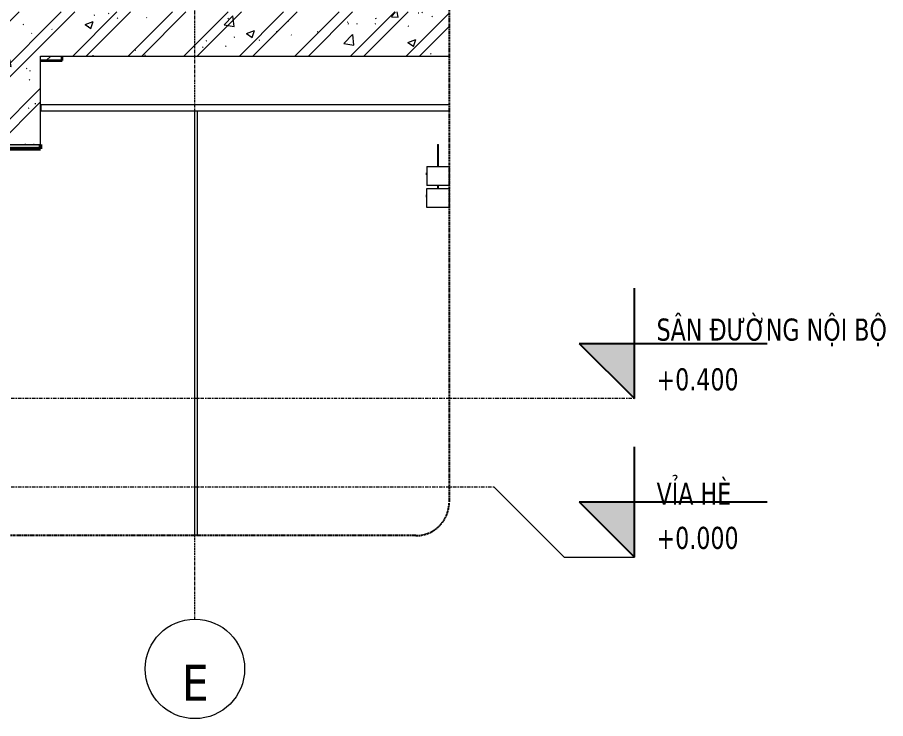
# Model space of a CAD drawing. Header units: millimetres. Extents: x 74302 to 149682, y -1785 to 49068.
# Drawn here: x 97410 to 101339, y -1048 to 2125 of the extents above; entities that cross this region are included whole.
import ezdxf

# ---------------------------------------------------------------- set-up
doc = ezdxf.new("R2010")
doc.units = ezdxf.units.MM
for name, pattern in [('Centre', [31.75, 6.35, -4.7625, 15.875, -4.7625]), ('Grid Line', [22.225, 12.7, -3.175, 3.175, -3.175]), ('Hidden', [7.14375, 4.7625, -2.38125])]:
    doc.linetypes.add(name, pattern=pattern)
for name, color, linetype, lineweight in [('0-2', 10, 'Continuous', 5), ('A-DETL-GENF', 92, 'Continuous', 18), ('A-DETL-GENF-3', 92, 'Hidden', 25), ('A-DETL-GENF-4', 9, 'Continuous', 18), ('A-DETL-THIN', 151, 'Continuous', 18), ('A-FLOR-FNSH-1', 250, 'Continuous', 35), ('A-FLOR-LEVL', 51, 'Continuous', 9), ('A-FLOR-LEVL-1', 51, 'Continuous', 25), ('A-FLOR-LEVL-2', 51, 'Centre', 9), ('A-FLOR-PATT-1', 253, 'Continuous', 18), ('A-WALL', 113, 'Continuous', 18), ('E-LITE-EQPM', 33, 'Continuous', 18), ('S-BEAM-1', 71, 'Continuous', 5), ('S-BEAM-2', 7, 'Continuous', 18), ('S-BEAM-3', 10, 'Continuous', 50), ('S-GRID-1', 1, 'Grid Line', 9), ('S-GRID-IDEN', 1, 'Continuous', 9)]:
    doc.layers.add(name, color=color, linetype=linetype, lineweight=lineweight)
doc.styles.add('Tahoma_B', font='tahomabd.ttf', dxfattribs={"height": 162.5})
doc.styles.add('Tahoma_B_1', font='tahomabd.ttf', dxfattribs={"width": 0.85, "height": 100})
pattern_1 = [(50, (-43364.9, 15725), (364.368, -31.878), [38.1, -419.1]), (355, (-43364.9, 15725), (-70.486, 382.113), [30.48, -335.28]), (100.451, (-43334.52, 15722.34), (293.885, 350.233), [32.38, -356.18]), (46.184, (-43364.9, 15826.6), (542.158, -84.086), [57.15, -628.65]), (96.636, (-43319.7, 15819.6), (474.805, 494.855), [48.57, -534.27]), (351.184, (-43364.9, 15826.6), (474.81, 494.85), [45.72, -502.92]), (21, (-43314.1, 15801.2), (303.2285, -204.5305), [38.1, -419.1]), (326, (-43314.1, 15801.2), (123.604, 368.376), [30.48, -335.28]), (71.451, (-43288.8, 15784.16), (426.834, 163.843), [32.38, -356.18]), (37.5, (-43364.89, 15725), (6.1766, 169.1102), [3.353, -327.863, 3.353, -337.007, -336.55]), (37.5, (-43364.89, 15725), (6.1766, 169.1102), [-671.576, 3.353, -333.197]), (7.5, (-43364.89, 15725), (133.6389, 200.3615), [3.353, -190.703, 3.353, -320.243, -128.27]), (7.5, (-43364.89, 15725), (133.6389, 200.3615), [-517.652, 3.353, -124.917]), (327.5, (-43478.17, 15725), (271.1818, -11.4584), [3.353, -123.647, 3.353, -392.887, -525.78]), (327.5, (-43478.17, 15725), (271.1818, -11.4584), [-523.24, 3.353, -522.427]), (317.5, (-43528.97, 15725), (296.2585, 50.853), [3.353, -161.747, 3.353, -259.791, -373.38]), (317.5, (-43528.97, 15725), (296.2585, 50.853), [-428.244, 3.353, -370.027]), (45, (-43364.89, 15725), (-125.7236, 125.7236), []), (45, (-43364.89, 15915.5), (-125.7236, 125.7236), [])]

# ---------------------------------------------------------------- blocks, each defined once
blk = doc.blocks.new('NCV_TKTC_KET CAU_rvt-2-TKCS_SẢNH - BẬC CẤP 2 - MẶT CẮT 1')
at = {"layer": 'A-FLOR-PATT-1'}
h = blk.add_hatch(dxfattribs=at)
h.set_pattern_fill('FP_6', color=256, style=0, pattern_type=2)
h.set_pattern_definition(pattern_1)
h.paths.add_polyline_path([(-42793.3, 1930), (-40235.6, 1930), (-40235.6, 1950), (-44235.3, 1950), (-44235.3, 1930), (-43472.6, 1930)])
h.paths.add_polyline_path([(-39837.4, 1930), (-39837.4, 1950), (-39935.6, 1950), (-39935.6, 1930)])
h.paths.add_polyline_path([(-44536.9, 1978.7), (-44535.3, 1979.6), (-44535.3, 2100), (-44536.9, 2100), (-44536.9, 1979.6)])
h = blk.add_hatch(dxfattribs=at)
h.set_pattern_fill('FP_6', color=256, style=0, pattern_type=2)
h.set_pattern_definition(pattern_1)
h.paths.add_polyline_path([(-42793.3, 1930), (-40235.6, 1930), (-40235.6, 1950), (-44235.3, 1950), (-44235.3, 1930), (-43472.6, 1930)])
h.paths.add_polyline_path([(-39837.4, 1930), (-39837.4, 1950), (-39935.6, 1950), (-39935.6, 1930)])
h.paths.add_polyline_path([(-44536.9, 1978.7), (-44535.3, 1979.6), (-44535.3, 2100), (-44536.9, 2100), (-44536.9, 1979.6)])
at = {"layer": 'S-BEAM-1'}
blk.add_hatch(color=256, dxfattribs=at).paths.add_polyline_path([(-40076.1, 1530), (-39935.6, 1530), (-39935.6, 1550), (-40235.6, 1550), (-40235.6, 1530)])
at = {"layer": 'A-FLOR-FNSH-1'}
for p, q in [((-39935.6, 1930), (-39837.4, 1930)), ((-39837.4, 1930), (-39837.4, 1950))]:
    blk.add_line(p, q, dxfattribs=at)
at = {"layer": 'S-BEAM-2'}
for p, q in [((-38086.7, 1730), (-39935.6, 1730)), ((-39934.9, 1730), (-39934.9, 1700)), ((-38086.7, 1700), (-39934.9, 1700))]:
    blk.add_line(p, q, dxfattribs=at)
at = {"layer": 'S-BEAM-3'}
for p, q in [((-39935.6, 1530), (-39935.6, 1550)), ((-40235.6, 1530), (-39935.6, 1530))]:
    blk.add_line(p, q, dxfattribs=at)
blk = doc.blocks.new('EAE_STL_PENDANT_TK_15W_120cm - LIC_01-ĐÈN LED BATTEN 1_2_ P_2x20W_ ÁNH SÁNG TRẮNG 6000K_ LẮP ĐẶT NỔI_TREO TY-1354115-TKCS_SẢNH - BẬC CẤP 2 - MẶT CẮT 1')
at = {"layer": 'E-LITE-EQPM'}
for p, q in [((-38139.4, 1550), (-38139.4, 1450)), ((-38139.4, 1550), (-38136.9, 1550)), ((-38136.9, 1550), (-38134.4, 1550)), ((-38134.4, 1450), (-38134.4, 1550)), ((-38186.9, 1422), (-38188.9, 1422)), ((-38188.9, 1420.6), (-38188.9, 1421.9)), ((-38186.9, 1421.9), (-38188.9, 1421.9)), ((-38188.9, 1411.8), (-38188.9, 1420.6)), ((-38186.9, 1420.6), (-38188.9, 1420.6)), ((-38186.9, 1450), (-38086.9, 1450)), ((-38186.9, 1450), (-38186.9, 1448)), ((-38186.9, 1448), (-38186.9, 1364)), ((-38086.9, 1450), (-38086.9, 1448)), ((-38086.9, 1448), (-38086.9, 1364)), ((-38186.9, 1411.8), (-38188.9, 1411.8)), ((-38186.9, 1411.7), (-38188.9, 1411.7)), ((-38086.9, 1364), (-38186.9, 1364))]:
    blk.add_line(p, q, dxfattribs=at)
blk = doc.blocks.new('EAE_STL_PENDANT_TK_15W_120cm - LIC_01-ĐÈN LED BATTEN 1_2_ P_2x20W_ ÁNH SÁNG TRẮNG 6000K_ LẮP ĐẶT NỔI_TREO TY-1359257-TKCS_SẢNH - BẬC CẤP 2 - MẶT CẮT 1')
at = {"layer": 'E-LITE-EQPM'}
for p, q in [((-38186.9, 1350), (-38086.9, 1350)), ((-38186.9, 1348), (-38186.9, 1350)), ((-38186.9, 1264), (-38186.9, 1348)), ((-38139.4, 1364), (-38139.4, 1350)), ((-38134.4, 1350), (-38134.4, 1364)), ((-38086.9, 1350), (-38086.9, 1348)), ((-38086.9, 1348), (-38086.9, 1264)), ((-38188.9, 1321.7), (-38188.9, 1322)), ((-38188.9, 1322), (-38186.9, 1322)), ((-38188.9, 1321.9), (-38186.9, 1321.9)), ((-38188.9, 1311.8), (-38188.9, 1321.7)), ((-38188.9, 1321.7), (-38186.9, 1321.7)), ((-38186.9, 1311.8), (-38188.9, 1311.8)), ((-38188.9, 1311.7), (-38186.9, 1311.7)), ((-38086.9, 1264), (-38186.9, 1264))]:
    blk.add_line(p, q, dxfattribs=at)
blk = doc.blocks.new('BORDER VIEW - BORDER VIEW-2327237-TKCS_SẢNH - BẬC CẤP 2 - MẶT CẮT 1')
at = {"layer": 'A-DETL-GENF-3'}
for p, q in [((-38086.7, 5652.3), (-38086.7, -70)), ((-38236.7, -220), (-48726.9, -220))]:
    blk.add_line(p, q, dxfattribs=at)
blk.add_arc((-38236.7, -70), 150, 270, 0, dxfattribs=at)
blk = doc.blocks.new('Level - CAO ĐỘ LEVEL-350587-TKCS_SẢNH - BẬC CẤP 2 - MẶT CẮT 1')
at = {"layer": 'A-FLOR-LEVL'}
blk.add_hatch(color=256, dxfattribs=at).paths.add_polyline_path([(-37248, 2450), (-37248, 2200), (-37498, 2450)])
at = {"layer": 'A-FLOR-LEVL-1'}
for p, q in [((-37248, 2200), (-37248, 2700)), ((-37498, 2450), (-37248, 2200)), ((-37498, 2450), (-36648, 2450))]:
    blk.add_line(p, q, dxfattribs=at)
blk = doc.blocks.new('Grid - M_Grid Head - Circle-353313-TKCS_SẢNH - BẬC CẤP 2 - MẶT CẮT 1')
at = {"layer": 'S-GRID-IDEN'}
blk.add_circle((-39236.9, -822.9), 225, dxfattribs=at)

msp = doc.modelspace()

# ---------------------------------------------------------------- hatches: boundary and pattern name
at = {"layer": 'A-DETL-GENF-4'}
h = msp.add_hatch(dxfattribs=at)
h.set_pattern_fill('FP_6', color=256, style=0, pattern_type=2)
h.set_pattern_definition([(50, (94085.57, 15725), (364.368, -31.878), [38.1, -419.1]), (355, (94085.57, 15725), (-70.486, 382.113), [30.48, -335.28]), (100.451, (94115.94, 15722.34), (293.885, 350.233), [32.38, -356.18]), (46.184, (94085.57, 15826.6), (542.158, -84.086), [57.15, -628.65]), (96.636, (94130.75, 15819.6), (474.805, 494.855), [48.57, -534.27]), (351.184, (94085.6, 15826.6), (474.81, 494.85), [45.72, -502.92]), (21, (94136.37, 15801.2), (303.2285, -204.5305), [38.1, -419.1]), (326, (94136.37, 15801.2), (123.604, 368.376), [30.48, -335.28]), (71.451, (94161.64, 15784.16), (426.834, 163.843), [32.38, -356.18]), (37.5, (94085.57, 15725), (6.1766, 169.1102), [3.353, -327.863, 3.353, -337.007, -336.55]), (37.5, (94085.57, 15725), (6.1766, 169.1102), [-671.576, 3.353, -333.197]), (7.5, (94085.57, 15725), (133.6389, 200.3615), [3.353, -190.703, 3.353, -320.243, -128.27]), (7.5, (94085.57, 15725), (133.6389, 200.3615), [-517.652, 3.353, -124.917]), (327.5, (93972.29, 15725), (271.1818, -11.4584), [3.353, -123.647, 3.353, -392.887, -525.78]), (327.5, (93972.29, 15725), (271.1818, -11.4584), [-523.24, 3.353, -522.427]), (317.5, (93921.5, 15725), (296.2585, 50.853), [3.353, -161.747, 3.353, -259.791, -373.38]), (317.5, (93921.5, 15725), (296.2585, 50.853), [-428.244, 3.353, -370.027]), (45, (94085.57, 15725), (-125.7236, 125.7236), []), (45, (94085.57, 15915.5), (-125.7236, 125.7236), [])])
h.paths.add_polyline_path([(97374.4, 1550), (97514.8, 1550), (97514.8, 1950), (99363.8, 1950), (99363.8, 2150), (92915.2, 2150), (92915.2, 1550), (93215.2, 1550), (93215.2, 1950), (97214.8, 1950), (97214.8, 1550)])

# ---------------------------------------------------------------- linework, layer by layer
at = {"layer": 'A-DETL-THIN'}
for p, q in [((97514.8, 1550), (97514.8, 1950)), ((97514.8, 1950), (99363.8, 1950)), ((97214.8, 1550), (97514.8, 1550))]:
    msp.add_line(p, q, dxfattribs=at)
at = {"layer": 'A-FLOR-LEVL'}
for p, q in [((99567.5, 0), (99885, -317.5)), ((99885, -317.5), (100202.5, -317.5))]:
    msp.add_line(p, q, dxfattribs=at)
at = {"layer": 'A-FLOR-LEVL-2'}
for p, q in [((100202.5, 400), (87919.5, 400)), ((99567.5, 0), (87919.5, 0))]:
    msp.add_line(p, q, dxfattribs=at)
at = {"layer": 'A-WALL'}
for p, q in [((98213.5, -220), (98213.5, 1700)), ((98223.5, 1700), (98223.5, -220))]:
    msp.add_line(p, q, dxfattribs=at)
at = {"layer": 'S-GRID-1'}
for p, q in [((98213.5, 652.1), (98213.5, 5001.2)), ((98213.5, -597.9), (98213.5, 652.1))]:
    msp.add_line(p, q, dxfattribs=at)

# ---------------------------------------------------------------- block references
at = {"layer": '0-2'}
msp.add_blockref('NCV_TKTC_KET CAU_rvt-2-TKCS_SẢNH - BẬC CẤP 2 - MẶT CẮT 1', (137450.5, 0), dxfattribs=at)
at = {"layer": 'A-DETL-GENF'}
msp.add_blockref('BORDER VIEW - BORDER VIEW-2327237-TKCS_SẢNH - BẬC CẤP 2 - MẶT CẮT 1', (137450.5, 0), dxfattribs=at)
at = {"layer": 'A-FLOR-LEVL-1'}
for p in [(137450.5, -1800), (137450.5, -2517.5)]:
    msp.add_blockref('Level - CAO ĐỘ LEVEL-350587-TKCS_SẢNH - BẬC CẤP 2 - MẶT CẮT 1', p, dxfattribs=at)
at = {"layer": 'E-LITE-EQPM'}
for name in ['EAE_STL_PENDANT_TK_15W_120cm - LIC_01-ĐÈN LED BATTEN 1_2_ P_2x20W_ ÁNH SÁNG TRẮNG 6000K_ LẮP ĐẶT NỔI_TREO TY-1354115-TKCS_SẢNH - BẬC CẤP 2 - MẶT CẮT 1', 'EAE_STL_PENDANT_TK_15W_120cm - LIC_01-ĐÈN LED BATTEN 1_2_ P_2x20W_ ÁNH SÁNG TRẮNG 6000K_ LẮP ĐẶT NỔI_TREO TY-1359257-TKCS_SẢNH - BẬC CẤP 2 - MẶT CẮT 1']:
    msp.add_blockref(name, (137450.5, 0), dxfattribs=at)
at = {"layer": 'S-GRID-IDEN'}
msp.add_blockref('Grid - M_Grid Head - Circle-353313-TKCS_SẢNH - BẬC CẤP 2 - MẶT CẮT 1', (137450.5, 0), dxfattribs=at)

# ---------------------------------------------------------------- texts
at = {"layer": 'A-FLOR-LEVL', "char_height": 100, "line_spacing_factor": 0.996129, "style": 'Tahoma_B_1'}
for s, insert, width, attachment_point in [('\\pt510,1020,1530,2040,2550,3060,3570,4080,4590,5100,5610,6120,6630,7140,7650,8160,8670,9180,9690,10200,10710,11220,11730,12240,12750,13260,13770,14280,14790,15300,15810,16320;SÂN ĐƯỜNG NỘI BỘ', (100302.8, 637.2), 1256.725, 7), ('\\pt212.5,425,637.5,850,1062.5,1275,1487.5,1700,1912.5,2125,2337.5,2550,2762.5,2975,3187.5,3400,3612.5,3825,4037.5,4250,4462.5,4675,4887.5,5100,5312.5,5525,5737.5,5950,6162.5,6375,6587.5,6800;+0.400', (100302.8, 537.5), 441.575, 1), ('\\pt510,1020,1530,2040,2550,3060,3570,4080,4590,5100,5610,6120,6630,7140,7650,8160,8670,9180,9690,10200,10710,11220,11730,12240,12750,13260,13770,14280,14790,15300,15810,16320;VỈA HÈ', (100302.8, -80.3), 427.55, 7), ('\\pt212.5,425,637.5,850,1062.5,1275,1487.5,1700,1912.5,2125,2337.5,2550,2762.5,2975,3187.5,3400,3612.5,3825,4037.5,4250,4462.5,4675,4887.5,5100,5312.5,5525,5737.5,5950,6162.5,6375,6587.5,6800;+0.000', (100302.8, -180), 441.575, 1)]:
    msp.add_mtext(s, dxfattribs=dict(at, insert=insert, width=width, attachment_point=attachment_point))

# ---------------------------------------------------------------- next in the draw order: texts
at = {"layer": 'S-GRID-IDEN', "insert": (98215.6, -885.4), "char_height": 162.5, "width": 139, "attachment_point": 5, "line_spacing_factor": 0.996129, "style": 'Tahoma_B', "bg_fill": 3, "box_fill_scale": 1.25, "bg_fill_color": 256, "bg_fill_true_color": 13158600, "bg_fill_transparency": 0}
msp.add_mtext('\\pt634.99962,1269.99925,1905.0005,2540.00013,3174.99975,3809.99937,4445.00062,5080.00025,5714.99987,6349.9995,6985.00075,7620.00037,8255,8889.99962,9524.99925,10160.0005,10795.00013,11429.99975,12064.99938,12700.00063,13335.00025,13969.99988,14604.9995,15240.00075,15875.00038,16510,17144.99963,17779.99925,18415.0005,19050.00013,19684.99975,20319.99938;E', dxfattribs=at)

doc.saveas('drawing.dxf')
